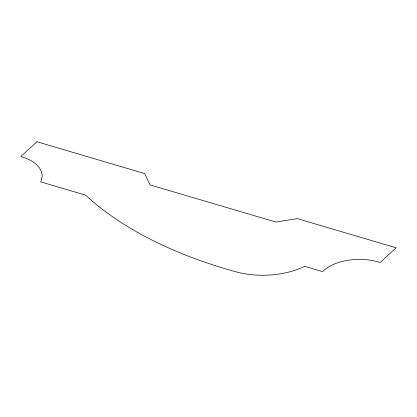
<?xml version="1.0" encoding="UTF-8"?>
<svg xmlns="http://www.w3.org/2000/svg" width="417" height="417" viewBox="0 0 417 417"><rect width="100%" height="100%" fill="white"/><g stroke="black" fill="none" stroke-linecap="round" stroke-linejoin="round"><path stroke-width="0.63" d="M36.967 141.759L20.85 156.511A43.295 23.071 -1.9 0 1 40.652 181.864L85.553 195.12A392.939 209.386 -1.9 0 0 234.646 271.446A59.589 31.755 -1.9 0 0 304.671 266.322L322.633 271.623A39.422 21.006 -1.9 0 1 380.033 262.564L396.15 247.818L297.373 218.649L275.846 222.047L150.13 184.929L144.72 173.576L36.967 141.759"/></g></svg>
